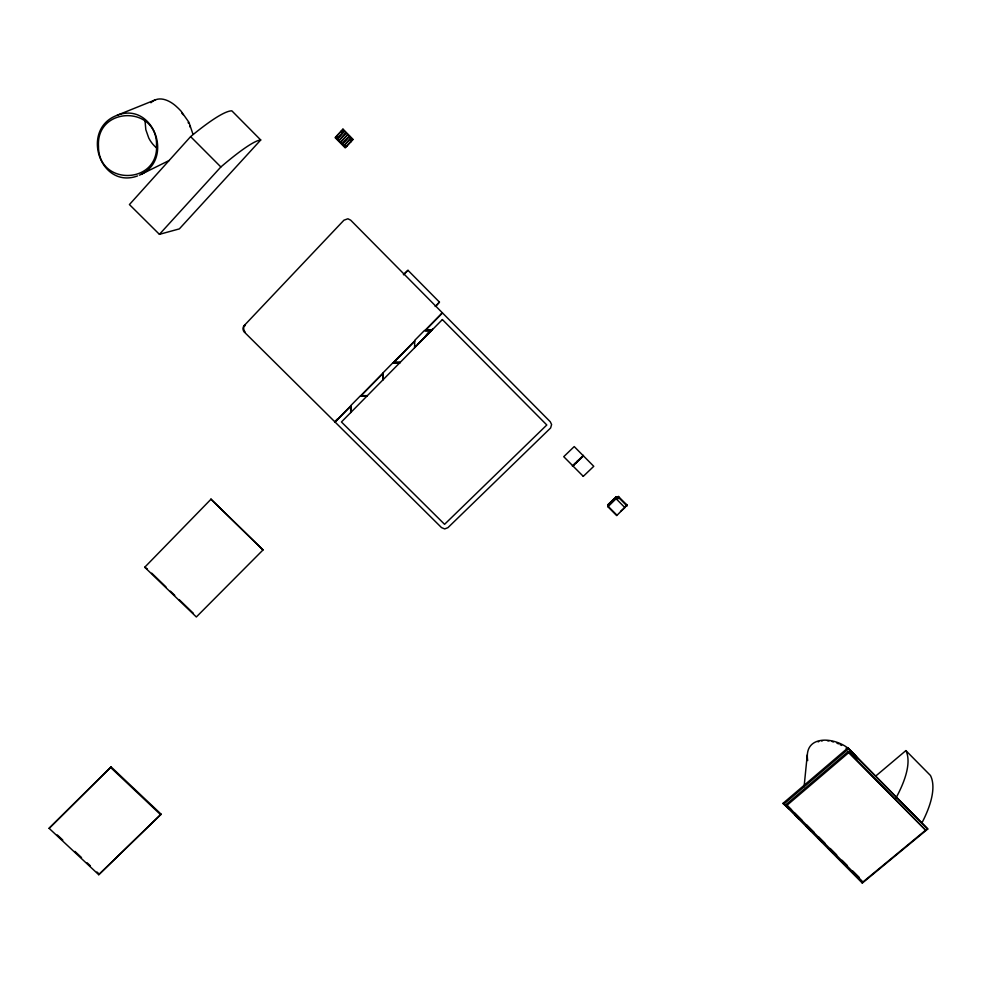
<?xml version="1.0" encoding="UTF-8"?>
<svg xmlns="http://www.w3.org/2000/svg" width="982" height="982" viewBox="0 0 982 982"><rect width="100%" height="100%" fill="white"/><g stroke="black" fill="none" stroke-linecap="round" stroke-linejoin="round"><path stroke-width="1.47" d="M145.041 120.97L145.815 129.685L148.798 138.118A28.343 24.98 66.3 0 0 156.433 147.803M573.954 465.002L573.954 464.449M577.33 461.147L577.318 461.835L577.33 461.209M580.632 457.968L580.62 458.594M583.259 476.368L593.766 466.315L583.455 455.906L572.96 465.996L583.259 476.331M583.124 455.599L574.225 446.577L563.742 456.691L572.629 465.628M858.145 759.049L855.543 755.649A17.21 5.622 38.2 0 0 852.155 752.224C840.199 737.335 803.178 732.191 807.683 760.596M579.073 460.165L578.435 460.153M575.697 463.394L575.01 463.357M804.086 786.778L807.265 754.937M895.461 798.931L896.701 796.635A126.433 43.834 -43.6 0 0 905.883 750.604L930.433 775.461A126.175 46.031 -43.5 0 1 922.208 822.339M160.68 814.729L161.06 814.115L111.04 766.868L49.1 828.329L98.74 874.717L160.68 814.729L110.61 767.445L111.04 766.868M98.74 874.717L161.06 814.115M263.016 549.945L210.995 499.224L263.016 549.945L196.339 616.978L144.735 567.24L210.995 499.224M425.452 336.261L428.115 332.738M425.341 330.394L431.712 330.394L425.341 330.394L442.501 312.939L550.288 421.781L551.602 424.531L550.62 427.968L447.939 527.653L444.711 528.93L441.483 527.567L335.083 422.076L337.955 419.081M399.846 362.726L393.905 362.235L400.214 362.248L399.527 363.045L392.677 363.033L383.176 372.681L383.25 379.555M414.576 347.775L414.723 340.361L424.359 330.578L431.258 330.578L424.887 330.578L442.366 312.816L350.66 220.152L347.91 218.777L343.945 220.189L244.236 325.533A4.738 4.566 62.8 0 0 244.444 332.186L334.825 421.806L337.477 419.289M334.825 421.806L337.685 418.811M190.618 136.621L129.428 204.563L159.415 234.342L179.362 228.88L260.721 139.984L231.85 110.843A139.898 19.063 -46.3 0 0 192.816 134.816L190.618 136.621L220.864 166.965L223.024 165.136A139.554 16.031 -46.2 0 1 260.721 139.984M159.415 234.342L220.864 166.965M337.17 138.781L344.424 130.999L342.927 129.501L335.697 137.284L337.194 138.781M338.827 140.475L346.094 132.693L344.596 131.195L337.354 138.978L338.851 140.475M340.496 142.157L347.751 134.387L346.253 132.889L339.023 140.672L340.508 142.157M342.153 143.851L349.42 136.081L347.923 134.583L340.68 142.353L342.178 143.851M350.635 141.764L350.525 141.776A1.854 1.78 86.9 0 0 350.488 139.149L350.709 139.014M403.737 274.715L407.996 270.32L439.445 302.112A130.79 1.387 -45.6 0 1 435.677 306.359M435.173 306.47L439.445 302.112M393.131 362.751L399.564 356.221M334.96 421.929L350.918 405.726M360.554 395.93L383.176 372.951M414.723 340.901L392.947 363.033L399.895 362.567M335.083 422.076L350.623 406.29L350.709 412.563M393.524 362.714L414.539 341.355M418.197 343.737L432.596 329.007M414.76 347.321L431.871 330.185M144.735 567.24L147.337 568.946M441.434 313.7L442.158 312.988M49.1 828.329L110.61 767.445M150.921 102.754L151.977 101.833M572.31 466.008L583.468 455.341M618.194 498.746L616.254 496.782L607.858 504.723L607.932 506.749L616.708 515.599L627.032 505.19M616.254 497.039L608.116 504.723L608.177 506.344L616.684 514.924M616.487 498.512L618.39 496.462L607.932 506.749M618.39 496.462L616.5 499.126M619.433 497.727L618.525 496.892L626.884 505.092M626.148 504.502L626.749 505.227M624.724 507.007L626.897 505.325M620.587 511.426L624.896 507.608L616.377 499.003M783.12 803.251L847.945 747.879L927.794 829.004L862.319 883.088L783.12 803.251L788.509 808.628M783.452 804.442L848.399 748.996L847.945 747.879M786.152 804.528L848.239 751.525L925.645 830.171L862.945 881.971L786.152 804.528L791.529 809.88M786.484 805.731L848.693 752.654L848.239 751.525M875.613 776.148L905.883 750.604M244.493 332.149L244.997 331.732A4.726 4.554 62.8 0 1 244.702 331.315M152.431 101.465C160.483 95.524 170.893 101.183 177.091 107.173A19.321 6.297 48.4 0 1 181.093 111.199L188.937 122.308L192.951 134.166M139.383 175.201C175.618 160.005 152.922 99.231 115.459 115.974C80.659 130.753 100.532 189.403 137.505 175.95M141.101 174.366L169.211 160.471M117.239 115.238L155.757 99.685M818.08 741.864L818.792 741.606M821.468 740.931L822.523 740.772M347.235 145.68L347.125 145.692A2.038 1.952 86.4 0 1 344.363 145.717L344.486 145.594A1.854 1.78 86.4 0 0 347.002 145.557L347.235 145.68A2.038 1.952 86.4 0 1 346.167 146.257M337.44 138.315L337.207 138.45A2.05 1.952 86.1 0 1 336.949 137.934M336.9 137.001A1.854 1.78 86.1 0 1 337.391 135.688L337.292 135.688A1.854 1.78 86.1 0 0 337.329 138.315L337.207 138.45A2.05 1.952 86.1 0 1 337.157 135.565L337.268 135.553A2.05 1.952 86.1 0 0 336.716 137.001M340.68 131.772L340.815 131.895A1.866 1.78 86.6 0 1 343.332 131.87L343.332 131.87A2.05 1.952 86.6 0 0 340.68 131.772L340.914 131.895A1.866 1.78 86.6 0 1 341.282 131.588M367.391 395.648L361.13 395.623L382.87 373.528L382.943 379.874M367.084 395.967L360.296 395.93L350.918 405.456L351.028 412.256M827.384 740.723L828.943 740.919M832.122 741.57L833.472 741.95M836.934 743.178L838.518 743.865M840.089 744.626L841.648 745.436M846.091 748.198L847.098 748.922M850.117 751.279L851.345 752.359A16.878 5.843 37.7 0 1 854.573 755.624L856.316 757.809M57.287 834.921L62.799 840.064M74.927 851.394L81.531 857.581M87.042 862.736L90.356 865.817M96.96 872.004L99.17 874.066M151.731 573.169L165.983 586.917M170.377 591.152L174.759 595.374M179.154 599.609L193.417 613.357M794.745 813.096L802.269 820.608M806.578 824.892L814.103 832.392M818.399 836.689L824.855 843.121M830.22 848.485L836.676 854.917M842.053 860.269L847.429 865.633M852.793 870.997L859.25 877.429M794.99 815.072L799.299 819.381M805.768 825.837L811.169 831.214M817.638 837.658L821.946 841.967M828.415 848.411L832.736 852.72M837.315 857.286L843.513 863.473M851.063 870.997L855.285 875.207M618.414 496.867L627.203 505.73M618.402 497.088L626.933 505.693M848.399 748.996L927.794 829.004M848.693 752.654L925.645 830.171M340.914 131.895L340.791 131.76A2.05 1.952 86.6 0 1 341.282 131.379M181.928 113.249L183.106 114.698M188.151 122.468L188.618 123.388M189.821 126.052L190.324 127.353M861.852 881.75L862.319 883.088M616.254 496.782L616.352 498.377M403.369 274.579A131.146 1.657 -45.8 0 1 407.996 270.32M350.611 139.014A2.05 1.952 86.9 0 1 350.66 141.911M347.1 145.545A1.854 1.78 86.4 0 1 346.13 146.085M244.236 325.533A3.781 0.749 44.2 0 1 245.058 325.766M244.064 330.247A4.726 4.554 62.8 0 1 244.899 325.14M156.543 144.955C158.826 184.653 98.261 186.15 98.495 146.428C95.905 106.412 157.059 104.878 156.543 144.955M582.301 456.974L581.614 457.035L582.351 456.949M342.976 129.17L335.095 137.627L345.21 147.877L353.078 139.456L342.951 129.17M349.604 136.277L342.337 144.047L343.835 145.532L351.077 137.762L349.58 136.277M351.274 137.959L344.007 145.729L345.492 147.214L352.734 139.456L351.249 137.959M442.379 319.567L341.441 421.978L444.576 524.314L546.802 424.985L442.379 319.567"/></g></svg>
